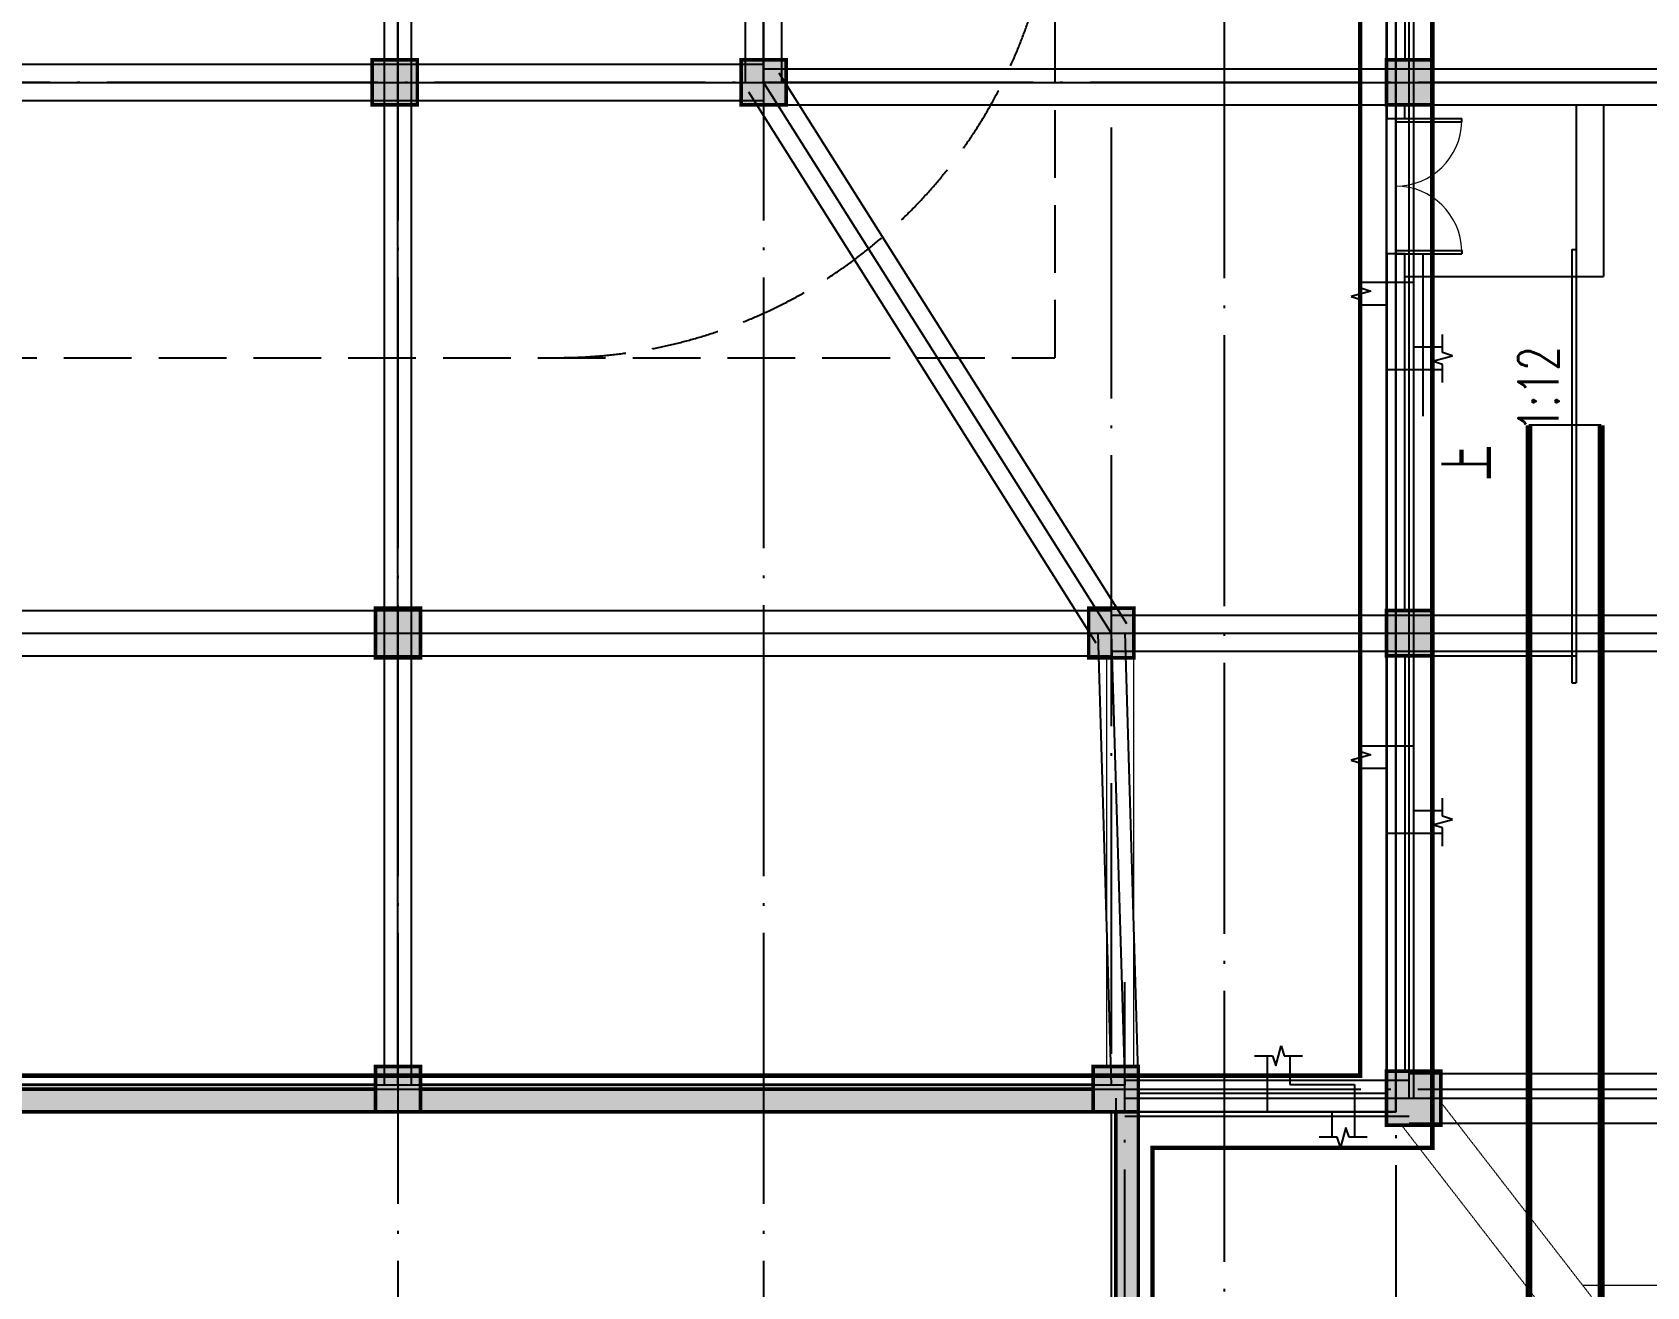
# Model space of a CAD drawing. Extents: x 290727 to 13733020, y 1731457 to 3643100.
# Drawn here: x 683162 to 701043, y 2156142 to 2170034 of the extents above; entities that cross this region are included whole.
import ezdxf

# ---------------------------------------------------------------- set-up
doc = ezdxf.new("R2010")
doc.units = 0
doc.header["$LTSCALE"] = 10
doc.header["$PDSIZE"] = 0.5
for name, pattern in [('DASH', [0.35, 0.25, -0.1]), ('DASHED', [0.75, 0.5, -0.25]), ('DOTE', [2.42, 2, -0.2, 0.02, -0.2])]:
    doc.linetypes.add(name, pattern=pattern)
doc.layers.get('0').update_dxf_attribs({"linetype": 'CONTINUOUS'})
for name, color, linetype in [('-A-车行道路', 8, 'CONTINUOUS'), ('BEAM_CONT', 4, 'CONTINUOUS'), ('BEAM_DASH', 144, 'DASHED'), ('COLU', 2, 'CONTINUOUS'), ('COLUMN', 9, 'CONTINUOUS'), ('DIM_SYMB', 3, 'CONTINUOUS'), ('DOTE', 8, 'DOTE'), ('DUCT-排烟管', 2, 'CONTINUOUS'), ('DUCT-排烟管端线', 4, 'CONTINUOUS'), ('PUB_HATCH', 8, 'CONTINUOUS'), ('PUB_TEXT', 7, 'CONTINUOUS'), ('THIN', 7, 'CONTINUOUS'), ('WALL', 255, 'CONTINUOUS'), ('WINDOW', 4, 'CONTINUOUS'), ('作业图', 4, 'CONTINUOUS'), ('文字', 4, 'CONTINUOUS'), ('板顶标高填充', 7, 'CONTINUOUS'), ('防火分区示意线', 4, 'CONTINUOUS'), ('防火分区线', 7, 'CONTINUOUS')]:
    doc.layers.add(name, color=color, linetype=linetype)
for name, color, linetype, true_color in [('1106', 7, 'CONTINUOUS', 0x89bf5f), ('2106', 7, 'CONTINUOUS', 0x64cfcf), ('2206', 7, 'CONTINUOUS', 0x3474d4)]:
    doc.layers.add(name, color=color, linetype=linetype, true_color=true_color)
doc.layers.add('DIM_MODI', color=6, linetype='CONTINUOUS', plot=False)
doc.layers.get('0').off()
doc.styles.add('_TCH_DIM', font='SIMPLEX', dxfattribs={"bigfont": 'GBCBIG'})

# ---------------------------------------------------------------- blocks, each defined once
blk = doc.blocks.new('A$C55C93FC2')
at = {"layer": 'DOTE', "linetype": 'DOTE', "ltscale": 150}
for p, q in [((211434.4, 76542.4), (211434.4, 12200)), ((213334.4, 60091.9), (213334.4, 12200)), ((202284.1, 48142.4), (202284.1, 12200)), ((206334.1, 48142.4), (206334.1, 12200)), ((10299.5, 43042.4), (252290.8, 43042.4)), ((210184.1, 42542.4), (210184.1, 12200)), ((10299.5, 36942.4), (252290.8, 36942.4)), ((10299.5, 31892.4), (252290.8, 31892.4))]:
    blk.add_line(p, q, dxfattribs=at)
blk = doc.blocks.new('_FZH')
blk.add_lwpolyline([(-0.5, -0.5), (0.5, -0.5), (0.5, 0.5), (-0.5, 0.5)], close=True)
at = {"layer": 'PUB_HATCH'}
blk.add_solid([(-0.5, -0.5), (0.5, -0.5), (-0.5, 0.5), (0.5, 0.5)], dxfattribs=at)
blk = doc.blocks.new('$DorLib2D$00000002')
for p, q in [((-0.5, 0), (-0.5, 0.4875)), ((-0.475, 0.4875), (-0.5, 0.4875)), ((-0.475, 0), (-0.475, 0.4875)), ((0.475, 0), (0.475, 0.4875)), ((0.475, 0.4875), (0.5, 0.4875)), ((0.5, 0), (0.5, 0.4875)), ((-0.5, 0), (-0.475, 0)), ((0.5, 0), (0.475, 0))]:
    blk.add_line(p, q)
at = {"lineweight": 13}
for centre, start, end in [((-0.4875, 0), 0, 88.53072), ((0.4875, 0), 91.46928, 180)]:
    blk.add_arc(centre, 0.4875, start, end, dxfattribs=at)
blk = doc.blocks.new('车库建筑作业图')
at = {"layer": 'PUB_HATCH', "linetype": 'Continuous'}
for points in [[(679562, 2158380), (679562, 2158080), (686962, 2158080), (686962, 2158380)], [(687462, 2158380), (687462, 2158080), (694912, 2158080), (694912, 2158380)], [(695412, 2158080), (695162, 2158080), (695162, 2154930), (695412, 2154930)]]:
    blk.add_hatch(color=256, dxfattribs=at).paths.add_polyline_path(points)
at = {"layer": '-A-车行道路', "linetype": 'DASH', "ltscale": 300}
for points in [[(694487, 2180720), (694487, 2166430)], [(531262, 2166430), (694487, 2166430)]]:
    blk.add_lwpolyline(points, dxfattribs=at)
blk.add_lwpolyline([(688987, 2166430, 0.414214), (694487, 2171930)], format="xyb", dxfattribs=at)
at = {"layer": 'DIM_MODI', "linetype": 'Continuous'}
for p, q in [((695162, 2158080), (648012, 2158080)), ((695162, 2147280), (695162, 2158080))]:
    blk.add_line(p, q, dxfattribs=at)
at = {"layer": 'DIM_SYMB', "linetype": 'Continuous'}
blk.add_lwpolyline([(699463, 2163130, 0, 0, 0), (699463, 2166880, 120, 0, 0), (699463, 2167330, 0, 0, 0)], format="xyseb", dxfattribs=at)
at = {"layer": 'DOTE', "ltscale": 150}
blk.add_line((695262, 2147180), (695262, 2159515), dxfattribs=at)
at = {"layer": 'WALL', "linetype": 'Continuous'}
for p, q in [((698163, 2171880), (698163, 2169730)), ((698363, 2171780), (698363, 2169730)), ((698163, 2169230), (698163, 2169080)), ((698163, 2169080), (698363, 2169080)), ((698363, 2169080), (698363, 2169230)), ((698363, 2167580), (698163, 2167580)), ((698163, 2167580), (698163, 2163630)), ((698363, 2163630), (698363, 2167580)), ((698163, 2163130), (698163, 2158530)), ((698363, 2163130), (698363, 2158530)), ((686962, 2158380), (679562, 2158380)), ((694912, 2158380), (687462, 2158380)), ((698163, 2158280), (695412, 2158280)), ((686962, 2158080), (679562, 2158080)), ((694912, 2158080), (687462, 2158080)), ((695162, 2154930), (695162, 2158080)), ((695412, 2154930), (695412, 2158080)), ((698163, 2158080), (695412, 2158080))]:
    blk.add_line(p, q, dxfattribs=at)
at = {"layer": '文字', "linetype": 'Continuous'}
for p, q in [((700263, 2169230), (700263, 2166080)), ((700213, 2167630), (700213, 2162830)), ((700213, 2167630), (700263, 2167630)), ((700263, 2167630), (700263, 2162830)), ((698563, 2167580), (698563, 2165782)), ((698363, 2167330), (700563, 2167330)), ((698363, 2165180), (698363, 2165180)), ((698363, 2163130), (700263, 2163130)), ((700213, 2162830), (700263, 2162830))]:
    blk.add_line(p, q, dxfattribs=at)
at = {"layer": '文字', "linetype": 'Continuous', "flags": 128}
blk.add_lwpolyline([(698363, 2169230), (700563, 2169230), (700563, 2167330)], dxfattribs=at)
at = {"layer": '防火分区示意线', "color": 3, "linetype": 'DASH', "ltscale": 300, "const_width": 50}
blk.add_lwpolyline([(647619, 2158480), (695169, 2158480), (697869, 2158480), (697869, 2172380), (697969, 2172380), (697969, 2174880), (697169, 2179580), (697169, 2186180), (689469, 2186180), (689469, 2181020), (691769, 2181020), (691769, 2172780), (689969, 2172780), (689969, 2178280), (687857, 2178280), (682769, 2178280)], dxfattribs=at)
at = {"layer": '防火分区示意线', "linetype": 'DASH', "ltscale": 300, "const_width": 50}
blk.add_lwpolyline([(693219, 2141980), (737069, 2141980), (737069, 2146880), (734769, 2146880), (734769, 2151980), (728869, 2151980), (728869, 2155430), (724736, 2155430), (724736, 2154380), (717969, 2154379), (717969, 2172480), (707019, 2172480), (704382, 2172480), (700819, 2172480), (700819, 2171580), (698669, 2171580), (698669, 2157680), (695641, 2157680), (695569, 2157680), (695569, 2146880), (693219, 2146880)], close=True, dxfattribs=at)
at = {"layer": '防火分区线', "linetype": 'Continuous', "flags": 128}
blk.add_lwpolyline([(648012, 2158080), (695162, 2158080), (698263, 2158080), (698263, 2158180), (698263, 2171980), (698363, 2171980), (698363, 2174880), (697677, 2179980), (697662, 2186580), (689062, 2186580), (689062, 2180620), (691362, 2180620), (691362, 2173180), (690362, 2173180), (690362, 2178680), (687851, 2178680), (683162, 2178680), (683162, 2181080), (682773, 2181080)], dxfattribs=at)
blk.add_lwpolyline([(692813, 2141580), (737512, 2141580), (737512, 2147280), (735162, 2147280), (735162, 2152380), (729263, 2152380), (729263, 2155830), (724212, 2155830), (724212, 2154780), (718363, 2154779), (718363, 2172880), (707013, 2172880), (704376, 2172880), (700413, 2172880), (700413, 2171980), (698263, 2171980), (698263, 2158080), (695635, 2158080), (695362, 2158080), (695162, 2158080), (695162, 2147280), (692813, 2147280)], close=True, dxfattribs=at)
at = {"layer": 'COLUMN', "linetype": 'Continuous', "rotation": 270}
for p, xscale, yscale, zscale in [((687177, 2169480), 500, 500, 500), ((691262, 2169480), 500, 500, 500), ((698413, 2169480), 500, 500, 500), ((687212, 2163380), 550, 500, 500), ((695112, 2163380), 550, 500, 500), ((698413, 2163380), 500, 500, 500), ((687212, 2158330), 500, 500, 500), ((695162, 2158330), 500, 500, 500), ((698463, 2158230), 600, 600.0000409944914, 600.0000409944914)]:
    blk.add_blockref('_FZH', p, dxfattribs=dict(at, xscale=xscale, yscale=yscale, zscale=zscale))
at = {"layer": 'WINDOW', "linetype": 'Continuous', "xscale": 1500, "yscale": 1500, "zscale": 1500, "rotation": 270}
blk.add_blockref('$DorLib2D$00000002', (698263, 2168330), dxfattribs=at)
at = {"layer": '文字', "linetype": 'Continuous'}
blk.add_blockref('A$C55C93FC2', (484928, 2126437), dxfattribs=at)
at = {"layer": 'PUB_TEXT', "linetype": 'Continuous', "style": '_TCH_DIM', "width": 0.705882}
blk.add_text('1:12', height=446.2, rotation=90, dxfattribs=at).set_placement((700066, 2165611))
at = {"layer": 'PUB_TEXT', "linetype": 'Continuous', "style": '_TCH_DIM'}
blk.add_text('上', height=536, rotation=90, dxfattribs=at).set_placement((699350, 2165073))
blk = doc.blocks.new('人防-l')
at = {"layer": '2106'}
for points in [[(839319, -963634), (838819, -963634), (838819, -964134), (839319, -964134)], [(843404, -963634), (842904, -963634), (842904, -964134), (843404, -964134)], [(850554, -963634), (850054, -963634), (850054, -964134), (850554, -964134)], [(839354, -969709), (838854, -969709), (838854, -970259), (839354, -970259)], [(847254, -969709), (846754, -969709), (846754, -970259), (847254, -970259)], [(850554, -969734), (850054, -969734), (850054, -970234), (850554, -970234)], [(839354, -974784), (838854, -974784), (838854, -975284), (839354, -975284)], [(847304, -974784), (846804, -974784), (846804, -975284), (847304, -975284)], [(850654, -974834), (850054, -974834), (850054, -975434), (850654, -975434)]]:
    blk.add_hatch(color=0, dxfattribs=at).paths.add_polyline_path(points)
at = {"color": 0}
for p, q in [((850304, -963884), (850304, -958334)), ((843154, -963884), (843154, -960184)), ((839104, -963884), (839104, -960784)), ((831204, -963884), (839104, -963884)), ((839104, -963884), (843154, -963884)), ((839104, -969984), (839104, -963884)), ((843154, -963884), (850304, -963884)), ((843154, -963884), (847004, -969984)), ((850304, -963884), (856854, -963884)), ((850304, -969984), (850304, -963884)), ((831204, -969984), (839104, -969984)), ((839104, -969984), (847004, -969984)), ((839104, -974984), (839104, -969984)), ((847004, -969984), (850304, -969984)), ((847004, -969984), (847154, -974984)), ((850304, -969984), (856854, -969984)), ((850304, -975134), (850304, -969984)), ((831204, -974984), (839104, -974984)), ((839104, -974984), (847154, -974984)), ((847154, -975134), (847154, -974984)), ((847154, -975134), (850304, -975134)), ((850304, -975134), (854415, -975134))]:
    blk.add_line(p, q, dxfattribs=at)
for p in [(839104, -963884), (843154, -963884), (850304, -963884), (839104, -969984), (847004, -969984), (850304, -969984), (839104, -974984), (847154, -974984), (847154, -975134), (850304, -975134)]:
    blk.add_point(p, dxfattribs=at)
at = {"layer": '1106', "color": 0}
for p, q in [((831204, -975034), (839104, -975034)), ((839104, -975034), (847304, -975034)), ((847054, -975134), (847054, -975284)), ((847304, -975134), (847304, -975034)), ((831204, -975284), (839104, -975284)), ((839104, -975284), (847054, -975284))]:
    blk.add_line(p, q, dxfattribs=at)
at = {"layer": '2106', "color": 0, "linetype": 'Continuous'}
for points in [[(839319, -963634), (838819, -963634), (838819, -964134), (839319, -964134)], [(843404, -963634), (842904, -963634), (842904, -964134), (843404, -964134)], [(850554, -963634), (850054, -963634), (850054, -964134), (850554, -964134)], [(839354, -969709), (838854, -969709), (838854, -970259), (839354, -970259)], [(847254, -969709), (846754, -969709), (846754, -970259), (847254, -970259)], [(850554, -969734), (850054, -969734), (850054, -970234), (850554, -970234)], [(839354, -974784), (838854, -974784), (838854, -975284), (839354, -975284)], [(847304, -974784), (846804, -974784), (846804, -975284), (847304, -975284)], [(850654, -974834), (850054, -974834), (850054, -975434), (850654, -975434)]]:
    blk.add_lwpolyline(points, close=True, dxfattribs=at)
at = {"layer": '2206', "color": 0}
for p, q in [((850054, -963884), (850054, -958334)), ((850054, -963884), (850054, -958334)), ((850354, -963884), (850354, -958334)), ((842954, -963884), (842954, -960184)), ((842954, -963884), (842954, -960184)), ((843354, -963884), (843354, -960184)), ((838954, -963884), (838954, -960784)), ((838954, -963884), (838954, -960784)), ((839254, -963884), (839254, -960784)), ((831204, -963684), (839104, -963684)), ((831204, -963684), (839104, -963684)), ((839104, -963684), (843154, -963684)), ((839104, -963684), (843154, -963684)), ((843154, -963734), (850304, -963734)), ((843154, -963734), (850304, -963734)), ((850304, -963734), (856854, -963734)), ((850304, -963734), (856854, -963734)), ((838954, -969984), (838954, -963884)), ((838954, -969984), (838954, -963884)), ((839254, -969984), (839254, -963884)), ((843323, -963777), (847173, -969877)), ((843323, -963777), (847173, -969877)), ((850054, -969984), (850054, -963884)), ((850054, -969984), (850054, -963884)), ((850354, -969984), (850354, -963884)), ((831204, -964084), (839104, -964084)), ((839104, -964084), (843154, -964084)), ((842985, -963990), (846835, -970090)), ((843154, -964134), (850304, -964134)), ((850304, -964134), (856854, -964134)), ((831204, -969734), (839104, -969734)), ((831204, -969734), (839104, -969734)), ((839104, -969734), (847004, -969734)), ((839104, -969734), (847004, -969734)), ((847004, -969784), (850304, -969784)), ((847004, -969784), (850304, -969784)), ((850304, -969784), (856854, -969784)), ((850304, -969784), (856854, -969784)), ((838954, -974984), (838954, -969984)), ((838954, -974984), (838954, -969984)), ((839254, -974984), (839254, -969984)), ((846854, -969988), (847004, -974988)), ((847154, -969979), (847304, -974979)), ((847154, -969979), (847304, -974979)), ((850054, -975134), (850054, -969984)), ((850054, -975134), (850054, -969984)), ((850354, -975134), (850354, -969984)), ((831204, -970234), (839104, -970234)), ((839104, -970234), (847004, -970234)), ((847004, -970184), (850304, -970184)), ((850304, -970184), (856854, -970184)), ((847154, -974934), (850304, -974934)), ((847154, -974934), (850304, -974934)), ((850304, -974859), (854415, -974859)), ((850304, -974859), (854415, -974859)), ((847154, -975334), (850304, -975334)), ((850304, -975409), (854415, -975409))]:
    blk.add_line(p, q, dxfattribs=at)
blk = doc.blocks.new('A$C7FBF512A')
at = {"layer": 'DUCT-排烟管', "color": 0, "linetype": 'Continuous', "const_width": 75}
for points in [[(194164, -100747), (194164, -119449)], [(194964, -119449), (194964, -100747)]]:
    blk.add_lwpolyline(points, dxfattribs=at)
at = {"layer": 'DUCT-排烟管端线', "color": 0, "linetype": 'Continuous'}
blk.add_line((194964, -100747), (194164, -100747), dxfattribs=at)
blk = doc.blocks.new('梁图-10.22')
at = {"layer": 'BEAM_CONT', "color": 0, "lineweight": 18}
for p, q in [((-1412274, 213958), (-1412274, 219008)), ((-1412274, 207858), (-1412274, 213458)), ((-1412274, 202758), (-1412274, 207358)), ((-1415324, 202258), (-1412574, 202258))]:
    blk.add_line(p, q, dxfattribs=at)
at = {"layer": 'BEAM_DASH', "color": 0, "lineweight": 18}
for p, q in [((-1412574, 219008), (-1412574, 213958)), ((-1419674, 217308), (-1419674, 213958)), ((-1419274, 213958), (-1419274, 217308)), ((-1423674, 216558), (-1423674, 213958)), ((-1423374, 213958), (-1423374, 216558)), ((-1423809, 213908), (-1431174, 213908)), ((-1419724, 213908), (-1423309, 213908)), ((-1412574, 213858), (-1419224, 213858)), ((-1406024, 213858), (-1412074, 213858)), ((-1415562, 207883), (-1419215, 213671)), ((-1431174, 213508), (-1423809, 213508)), ((-1423309, 213508), (-1419724, 213508)), ((-1423674, 213458), (-1423674, 207883)), ((-1423374, 207883), (-1423374, 213458)), ((-1419553, 213458), (-1415900, 207669)), ((-1419224, 213458), (-1412574, 213458)), ((-1412574, 213458), (-1412574, 207858)), ((-1412074, 213458), (-1406024, 213458)), ((-1423774, 207858), (-1431174, 207858)), ((-1415874, 207858), (-1423274, 207858)), ((-1412574, 207808), (-1415374, 207808)), ((-1406024, 207808), (-1412074, 207808)), ((-1431174, 207358), (-1423774, 207358)), ((-1423674, 207333), (-1423674, 202808)), ((-1423374, 202808), (-1423374, 207333)), ((-1423274, 207358), (-1415874, 207358)), ((-1415674, 202808), (-1415674, 207333)), ((-1415374, 207408), (-1412574, 207408)), ((-1415374, 202808), (-1415374, 207333)), ((-1412574, 207358), (-1412574, 202758)), ((-1412074, 207408), (-1406024, 207408)), ((-1412574, 202658), (-1415324, 202658)), ((-1408214, 202733), (-1411974, 202733)), ((-1410306, 200261), (-1411974, 202414)), ((-1412408, 202158), (-1410702, 199955)), ((-1411974, 202183), (-1408214, 202183)), ((-1408364, 200383), (-1410401, 200383))]:
    blk.add_line(p, q, dxfattribs=at)
at = {"layer": 'COLU', "color": 0, "const_width": 40}
for points in [[(-1423309, 213958), (-1423809, 213958), (-1423809, 213458), (-1423309, 213458)], [(-1419224, 213958), (-1419724, 213958), (-1419724, 213458), (-1419224, 213458)], [(-1412074, 213958), (-1412574, 213958), (-1412574, 213458), (-1412074, 213458)], [(-1423274, 207883), (-1423774, 207883), (-1423774, 207333), (-1423274, 207333)], [(-1415374, 207883), (-1415874, 207883), (-1415874, 207333), (-1415374, 207333)], [(-1412074, 207858), (-1412574, 207858), (-1412574, 207358), (-1412074, 207358)], [(-1423274, 202808), (-1423774, 202808), (-1423774, 202308), (-1423274, 202308)], [(-1415324, 202808), (-1415824, 202808), (-1415824, 202308), (-1415324, 202308)], [(-1411974, 202758), (-1412574, 202758), (-1412574, 202158), (-1411974, 202158)]]:
    blk.add_lwpolyline(points, close=True, dxfattribs=at)
at = {"layer": 'THIN', "color": 0}
for p, q in [((-1412858, 211631), (-1412858, 211431)), ((-1412748, 211396), (-1412968, 211336)), ((-1412274, 211491), (-1412858, 211491)), ((-1412858, 211431), (-1412748, 211396)), ((-1412274, 210774), (-1412274, 211491)), ((-1412968, 211336), (-1412858, 211301)), ((-1412858, 211301), (-1412858, 211101)), ((-1412574, 211241), (-1412858, 211241)), ((-1412574, 210524), (-1412574, 211241)), ((-1411956, 210714), (-1411956, 210914)), ((-1411956, 210774), (-1412274, 210774)), ((-1412066, 210619), (-1411846, 210679)), ((-1411846, 210679), (-1411956, 210714)), ((-1411956, 210524), (-1412574, 210524)), ((-1411956, 210584), (-1412066, 210619)), ((-1411956, 210384), (-1411956, 210584)), ((-1412858, 206497), (-1412858, 206297)), ((-1412274, 206357), (-1412858, 206357)), ((-1412274, 205640), (-1412274, 206357)), ((-1412748, 206262), (-1412968, 206202)), ((-1412968, 206202), (-1412858, 206167)), ((-1412858, 206297), (-1412748, 206262)), ((-1412858, 206167), (-1412858, 205967)), ((-1412574, 206107), (-1412858, 206107)), ((-1412574, 205390), (-1412574, 206107)), ((-1411956, 205640), (-1412274, 205640)), ((-1411956, 205580), (-1411956, 205780)), ((-1412066, 205485), (-1411846, 205545)), ((-1411956, 205450), (-1412066, 205485)), ((-1411846, 205545), (-1411956, 205580)), ((-1411956, 205250), (-1411956, 205450)), ((-1411956, 205390), (-1412574, 205390)), ((-1413802, 202817), (-1413742, 203037)), ((-1413742, 203037), (-1413707, 202927)), ((-1414037, 202927), (-1413837, 202927)), ((-1413897, 202927), (-1413897, 202308)), ((-1413837, 202927), (-1413802, 202817)), ((-1413707, 202927), (-1413507, 202927)), ((-1413647, 202927), (-1413647, 202608)), ((-1413647, 202608), (-1412930, 202608)), ((-1412930, 202608), (-1412930, 202025)), ((-1413897, 202308), (-1413180, 202308)), ((-1413180, 202308), (-1413180, 202025)), ((-1413025, 202135), (-1413085, 201915)), ((-1412990, 202025), (-1413025, 202135)), ((-1413120, 202025), (-1413320, 202025)), ((-1413085, 201915), (-1413120, 202025)), ((-1412790, 202025), (-1412990, 202025))]:
    blk.add_line(p, q, dxfattribs=at)
at = {"layer": 'WALL', "color": 0, "const_width": 40}
for points in [[(-1423774, 202558), (-1431174, 202558)], [(-1415824, 202558), (-1423274, 202558)], [(-1431174, 202308), (-1423774, 202308)], [(-1423274, 202308), (-1415824, 202308)], [(-1415574, 202308), (-1415574, 199158)], [(-1415324, 199158), (-1415324, 202308)]]:
    blk.add_lwpolyline(points, dxfattribs=at)
at = {"layer": '板顶标高填充', "color": 0, "linetype": 'Continuous', "flags": 128}
blk.add_lwpolyline([(-1415574, 202308), (-1415574, 196608), (-1409674, 196608), (-1409674, 199008), (-1402674, 199008), (-1402674, 196608), (-1396774, 196608), (-1396774, 191508), (-1394374, 191508), (-1394374, 196608), (-1388474, 196608), (-1388474, 199008), (-1392374, 199007), (-1392374, 217108), (-1406024, 217105), (-1406025, 219008), (-1412574, 219008), (-1412574, 202308), (-1415574, 202308)], dxfattribs=at)

msp = doc.modelspace()

# ---------------------------------------------------------------- block references
at = {"layer": '作业图', "color": 8, "linetype": 'ByBlock', "extrusion": (8.37508e-20, 6.90696e-07, 1)}
msp.add_blockref('梁图-10.22', (2110736, 1955772, 0), dxfattribs=at)
at = {"layer": '作业图', "linetype": 'Continuous'}
msp.add_blockref('车库建筑作业图', (0, 0), dxfattribs=at)
at = {"layer": '作业图', "color": 8, "linetype": 'ByBlock'}
msp.add_blockref('人防-l', (-151892, 3133363), dxfattribs=at)
at = {"layer": '文字', "color": 8}
msp.add_blockref('A$C7FBF512A', (505574, 2266429), dxfattribs=at)

doc.saveas('drawing.dxf')
